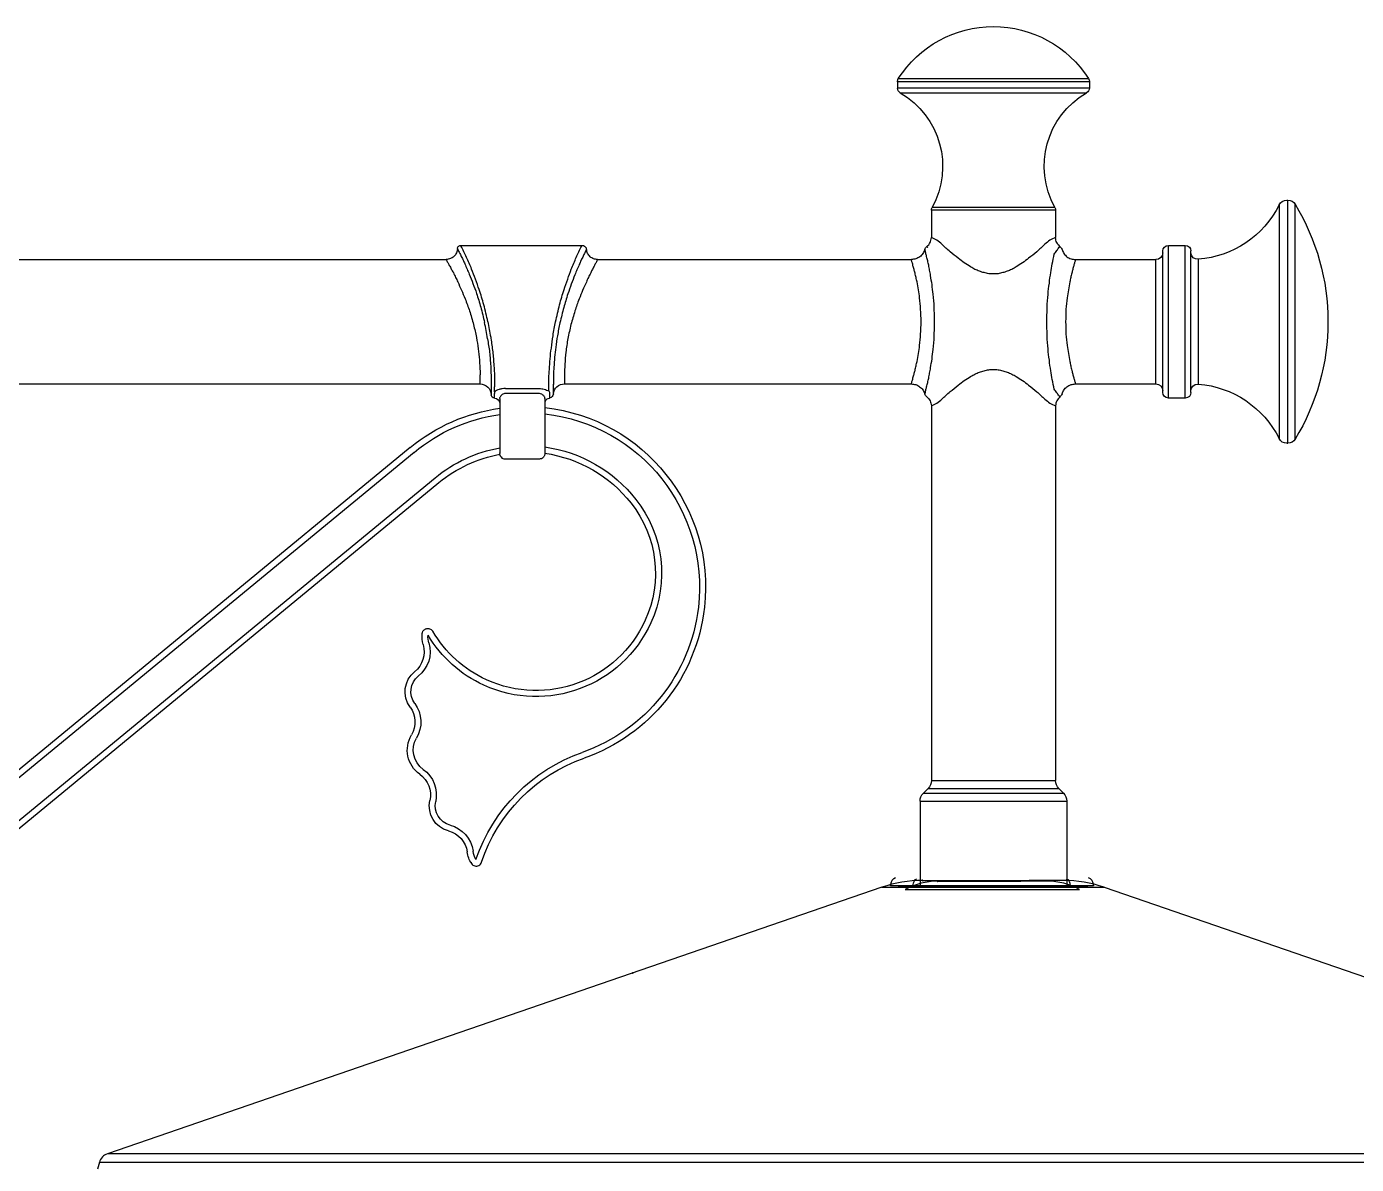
# Model space of a CAD drawing. Extents: x 0 to 163, y 0 to 482.
# Drawn here: x 60.53 to 104.64, y 429.21 to 466.96 of the extents above; entities that cross this region are included whole.
import ezdxf

# ---------------------------------------------------------------- set-up
doc = ezdxf.new("R2010")
doc.units = 0
doc.layers.add('LIVELLO_1', color=160, linetype='Continuous')

# ---------------------------------------------------------------- blocks, each defined once
blk = doc.blocks.new('AI9-BLK1')
at = {"layer": 'LIVELLO_1', "color": 7}
for p, q in [((14.349, 223.832), (7.981, 223.832)), ((7.981, 223.832), (7.981, 223.621)), ((8.008, 223.935), (14.32, 223.935)), ((14.349, 223.832), (14.349, 223.621)), ((14.349, 223.621), (7.981, 223.621)), ((8.072, 223.461), (14.25, 223.461)), ((20.64, 219.75), (20.64, 211.992)), ((20.891, 219.901), (20.931, 219.901)), ((20.931, 211.836), (20.931, 219.901)), ((21.17, 211.969), (21.17, 219.766)), ((13.223, 219.572), (9.106, 219.572)), ((9.106, 219.572), (9.106, 218.662)), ((13.202, 219.663), (9.127, 219.663)), ((13.223, 219.572), (13.223, 218.662)), ((-6.5, 218.401), (-2.494, 218.401)), ((16.969, 218.401), (17.529, 218.401)), ((16.969, 213.339), (16.969, 218.401)), ((17.529, 213.339), (17.529, 218.401)), ((-31.661, 217.934), (-6.993, 217.934)), ((-1.968, 217.934), (8.44, 217.934)), ((13.885, 217.934), (16.556, 217.934)), ((16.556, 213.808), (16.556, 217.934)), ((16.779, 213.522), (16.779, 218.215)), ((17.717, 213.522), (17.717, 218.215)), ((17.957, 217.941), (17.957, 213.799)), ((-5.867, 213.808), (-5.867, 214.111)), ((-3.065, 214.083), (-3.065, 213.808)), ((-32.76, 213.808), (-5.867, 213.808)), ((-5.494, 213.804), (-5.494, 213.446)), ((-5.386, 213.538), (-5.386, 213.707)), ((-5.026, 213.652), (-3.9, 213.652)), ((-3.584, 213.575), (-3.584, 213.675)), ((-3.434, 213.476), (-3.434, 213.792)), ((-3.065, 213.808), (8.44, 213.808)), ((13.885, 213.808), (16.556, 213.808)), ((-5.388, 213.339), (-5.388, 213.49)), ((-5.212, 213.318), (-5.212, 211.515)), ((-3.9, 213.487), (-5.026, 213.487)), ((-3.718, 213.32), (-3.718, 211.497)), ((-3.56, 213.499), (-3.56, 213.339)), ((9.106, 213.08), (9.106, 200.646)), ((13.223, 213.08), (13.223, 200.646)), ((16.969, 213.339), (17.529, 213.339)), ((20.891, 211.836), (20.931, 211.836)), ((-8.182, 211.694), (-26.849, 196.325)), ((-8.054, 211.534), (-26.717, 196.17)), ((-5.212, 211.497), (-5.212, 211.474)), ((-3.9, 211.309), (-5.026, 211.309)), ((-26.023, 195.324), (-7.36, 210.688)), ((-25.893, 195.166), (-7.232, 210.532)), ((8.841, 200.229), (8.993, 200.385)), ((8.993, 200.385), (13.33, 200.385)), ((9.106, 200.646), (13.223, 200.646)), ((13.487, 200.229), (13.33, 200.385)), ((8.731, 199.961), (13.598, 199.961)), ((8.731, 199.961), (8.731, 197.116)), ((8.841, 200.229), (13.487, 200.229)), ((13.598, 199.961), (13.598, 197.116)), ((8.811, 197.329), (12.348, 197.329)), ((9.299, 197.306), (12.073, 197.306)), ((12.967, 197.306), (12.079, 197.306)), ((13.485, 197.329), (12.352, 197.329)), ((7.464, 197.104), (-18.229, 188.262)), ((7.464, 197.104), (14.837, 197.104)), ((14.478, 197.15), (7.748, 197.15)), ((7.999, 197.143), (14.295, 197.143)), ((13.713, 197.148), (8.494, 197.148)), ((8.731, 197.116), (13.598, 197.116)), ((14.837, 197.104), (40.532, 188.262)), ((-18.493, 187.983), (-18.559, 187.749)), ((-18.493, 187.983), (40.794, 187.983)), ((40.532, 188.262), (-18.229, 188.262))]:
    blk.add_line(p, q, dxfattribs=at)
blk.add_lwpolyline([(-5.212, 211.495), (-5.212, 211.501), (-5.212, 211.513)], dxfattribs=at)
for points in [[(8.008, 223.935), (8.697, 225.01), (9.883, 225.66), (11.163, 225.66)], [(11.163, 225.66), (12.437, 225.66), (13.628, 225.01), (14.32, 223.935)], [(7.981, 223.832), (7.981, 223.869), (7.99, 223.903), (8.008, 223.935)], [(14.32, 223.935), (14.333, 223.903), (14.349, 223.869), (14.349, 223.832)], [(8.072, 223.461), (8.013, 223.496), (7.981, 223.555), (7.981, 223.621)], [(8.072, 223.461), (9.402, 222.691), (9.868, 221.003), (9.127, 219.661)], [(13.202, 219.661), (12.455, 221.003), (12.923, 222.691), (14.25, 223.461)], [(14.349, 223.621), (14.349, 223.555), (14.309, 223.496), (14.25, 223.461)], [(20.64, 219.748), (20.126, 218.71), (19.105, 218.023), (17.957, 217.941)], [(20.64, 219.748), (20.687, 219.84), (20.786, 219.901), (20.891, 219.901)], [(20.931, 219.901), (21.03, 219.901), (21.119, 219.849), (21.17, 219.766)], [(21.17, 219.766), (21.883, 218.593), (22.261, 217.242), (22.261, 215.87)], [(9.106, 219.572), (9.106, 219.601), (9.111, 219.636), (9.127, 219.661)], [(13.202, 219.661), (13.214, 219.636), (13.223, 219.601), (13.223, 219.572)], [(16.779, 218.215), (16.779, 218.318), (16.863, 218.401), (16.969, 218.401)], [(17.529, 218.401), (17.635, 218.401), (17.717, 218.318), (17.717, 218.215)], [(16.779, 218.156), (16.779, 218.035), (16.683, 217.931), (16.556, 217.931)], [(-5.867, 213.806), (-5.668, 213.806), (-5.503, 213.646), (-5.494, 213.444)], [(-3.434, 213.474), (-3.42, 213.662), (-3.253, 213.806), (-3.065, 213.806)], [(16.556, 213.806), (16.683, 213.806), (16.779, 213.705), (16.779, 213.579)], [(16.969, 213.336), (16.863, 213.336), (16.779, 213.421), (16.779, 213.519)], [(17.717, 213.519), (17.717, 213.421), (17.635, 213.336), (17.529, 213.336)], [(17.957, 213.797), (19.105, 213.71), (20.126, 213.025), (20.64, 211.992)], [(-5.388, 213.336), (-5.447, 213.339), (-5.491, 213.389), (-5.494, 213.444)], [(-5.388, 213.336), (-5.29, 213.329), (-5.212, 213.249), (-5.212, 213.148)], [(-3.696, 213.238), (-3.671, 213.293), (-3.62, 213.329), (-3.56, 213.336)], [(-3.434, 213.474), (-3.443, 213.407), (-3.492, 213.348), (-3.56, 213.336)], [(-8.182, 211.694), (-7.331, 212.395), (-6.308, 212.846), (-5.212, 212.995)], [(-8.054, 211.534), (-7.241, 212.205), (-6.261, 212.642), (-5.212, 212.793)], [(20.891, 211.836), (20.786, 211.836), (20.687, 211.895), (20.64, 211.992)], [(-7.36, 210.688), (-6.738, 211.199), (-6.004, 211.543), (-5.212, 211.682)], [(-7.232, 210.53), (-6.648, 211.011), (-5.953, 211.336), (-5.212, 211.472)], [(-3.718, 211.714), (-2.521, 211.543), (-1.442, 210.92), (-0.697, 209.973)], [(-3.718, 211.506), (-2.588, 211.339), (-1.565, 210.748), (-0.858, 209.85)], [(-0.697, 209.973), (0.225, 208.812), (0.413, 207.229), (-0.2, 205.88)], [(-7.754, 205.156), (-7.661, 204.824), (-7.769, 204.473), (-8.036, 204.256)], [(-7.562, 205.211), (-7.445, 204.803), (-7.586, 204.373), (-7.915, 204.109)], [(-7.754, 205.156), (-7.785, 205.278), (-7.797, 205.401), (-7.785, 205.523)], [(-7.562, 205.211), (-7.586, 205.296), (-7.602, 205.383), (-7.593, 205.465)], [(-8.188, 203.083), (-8.461, 203.454), (-8.39, 203.974), (-8.036, 204.256)], [(-8.032, 203.204), (-8.238, 203.493), (-8.188, 203.889), (-7.915, 204.109)], [(-8.188, 203.083), (-7.989, 202.813), (-7.973, 202.448), (-8.139, 202.158)], [(-8.032, 203.204), (-7.785, 202.865), (-7.767, 202.414), (-7.973, 202.055)], [(-7.868, 200.854), (-8.282, 201.152), (-8.407, 201.716), (-8.139, 202.158)], [(-7.754, 201.017), (-8.083, 201.253), (-8.179, 201.709), (-7.973, 202.055)], [(-6.004, 198.025), (-5.435, 199.69), (-4.133, 201.001), (-2.477, 201.58)], [(-5.82, 197.936), (-5.278, 199.555), (-4.016, 200.827), (-2.411, 201.39)], [(-7.868, 200.854), (-7.593, 200.662), (-7.459, 200.318), (-7.53, 199.984)], [(-7.754, 201.017), (-7.412, 200.776), (-7.253, 200.352), (-7.338, 199.945)], [(9.106, 200.643), (9.106, 200.545), (9.064, 200.451), (8.993, 200.382)], [(13.33, 200.382), (13.265, 200.451), (13.223, 200.545), (13.223, 200.643)], [(-6.917, 198.974), (-7.358, 199.086), (-7.628, 199.537), (-7.53, 199.984)], [(-6.863, 199.168), (-7.201, 199.258), (-7.412, 199.603), (-7.338, 199.945)], [(8.731, 199.959), (8.731, 200.062), (8.768, 200.151), (8.841, 200.224)], [(13.487, 200.224), (13.556, 200.151), (13.598, 200.062), (13.598, 199.959)], [(-6.917, 198.974), (-6.584, 198.891), (-6.342, 198.609), (-6.295, 198.275)], [(-6.863, 199.168), (-6.456, 199.061), (-6.158, 198.719), (-6.098, 198.3)], [(-6.152, 197.892), (-6.223, 198.007), (-6.275, 198.137), (-6.295, 198.275)], [(-6.004, 198.025), (-6.051, 198.108), (-6.082, 198.202), (-6.098, 198.3)], [(8.811, 197.329), (8.355, 197.329), (7.896, 197.255), (7.464, 197.104)], [(7.748, 197.15), (7.757, 197.297), (7.833, 197.414), (7.916, 197.427)], [(9.299, 197.306), (8.939, 197.306), (8.581, 197.214), (8.238, 197.031)], [(8.494, 197.148), (8.5, 197.272), (8.558, 197.375), (8.625, 197.384)], [(14.837, 197.104), (14.405, 197.255), (13.946, 197.329), (13.485, 197.329)], [(13.581, 197.384), (13.652, 197.375), (13.706, 197.272), (13.713, 197.148)], [(14.306, 197.427), (14.4, 197.414), (14.468, 197.297), (14.478, 197.15)], [(-18.229, 188.262), (-18.359, 188.219), (-18.456, 188.115), (-18.493, 187.983)]]:
    blk.add_open_spline(points, degree=3, dxfattribs=at)
for points, knots in [([(-6.617, 218.293), (-6.617, 218.307), (-6.613, 218.325), (-6.606, 218.342), (-6.596, 218.358), (-6.588, 218.369), (-6.572, 218.378), (-6.565, 218.39), (-6.549, 218.392), (-6.537, 218.392), (-6.53, 218.401), (-6.514, 218.401), (-6.507, 218.401)], [0, 0, 0, 0, 1, 1, 1, 2, 2, 2, 3, 3, 3, 4, 4, 4, 4]), ([(-5.608, 215.87), (-5.65, 216.055), (-5.695, 216.243), (-5.742, 216.433), (-5.789, 216.598), (-5.836, 216.765), (-5.894, 216.935), (-5.935, 217.047), (-5.972, 217.166), (-6.017, 217.285), (-6.059, 217.393), (-6.103, 217.508), (-6.145, 217.615), (-6.174, 217.677), (-6.199, 217.744), (-6.223, 217.81), (-6.261, 217.872), (-6.286, 217.941), (-6.315, 218.003), (-6.342, 218.069), (-6.373, 218.133), (-6.402, 218.19), (-6.431, 218.259), (-6.467, 218.318), (-6.5, 218.385)], [0, 0, 0, 0, 1, 1, 1, 2, 2, 2, 3, 3, 3, 4, 4, 4, 5, 5, 5, 6, 6, 6, 7, 7, 7, 8, 8, 8, 8]), ([(-3.584, 213.675), (-3.584, 213.675), (-3.584, 213.996), (-3.584, 213.996), (-3.58, 214.094), (-3.573, 214.188), (-3.568, 214.285), (-3.56, 214.399), (-3.553, 214.518), (-3.542, 214.637), (-3.53, 214.754), (-3.521, 214.873), (-3.502, 214.992), (-3.486, 215.132), (-3.47, 215.272), (-3.446, 215.405), (-3.423, 215.56), (-3.387, 215.719), (-3.361, 215.87), (-3.316, 216.055), (-3.277, 216.243), (-3.228, 216.433), (-3.183, 216.596), (-3.136, 216.765), (-3.078, 216.935), (-3.042, 217.047), (-3.002, 217.162), (-2.96, 217.281), (-2.92, 217.393), (-2.883, 217.503), (-2.839, 217.611), (-2.81, 217.677), (-2.787, 217.744), (-2.756, 217.81), (-2.733, 217.872), (-2.702, 217.941), (-2.674, 218.003), (-2.646, 218.069), (-2.615, 218.128), (-2.588, 218.19), (-2.557, 218.259), (-2.528, 218.318), (-2.494, 218.385)], [0, 0, 0, 0, 1, 1, 1, 2, 2, 2, 3, 3, 3, 4, 4, 4, 5, 5, 5, 6, 6, 6, 7, 7, 7, 8, 8, 8, 9, 9, 9, 10, 10, 10, 11, 11, 11, 12, 12, 12, 13, 13, 13, 14, 14, 14, 14]), ([(-2.486, 218.401), (-2.465, 218.401), (-2.451, 218.399), (-2.43, 218.392), (-2.416, 218.385), (-2.395, 218.371), (-2.387, 218.36), (-2.371, 218.351), (-2.36, 218.332), (-2.348, 218.318), (-2.348, 218.303), (-2.34, 218.282), (-2.336, 218.264)], [0, 0, 0, 0, 1, 1, 1, 2, 2, 2, 3, 3, 3, 4, 4, 4, 4]), ([(8.888, 218.264), (8.9, 218.284), (8.902, 218.307), (8.912, 218.318), (8.923, 218.337), (8.935, 218.351), (8.954, 218.362)], [0, 0, 0, 0, 1, 1, 1, 2, 2, 2, 2]), ([(8.954, 218.362), (8.995, 218.403), (9.04, 218.442), (9.064, 218.497), (9.091, 218.541), (9.095, 218.605), (9.106, 218.66)], [0, 0, 0, 0, 1, 1, 1, 2, 2, 2, 2]), ([(8.954, 218.362), (8.959, 218.358), (8.961, 218.351), (8.966, 218.342), (8.972, 218.342), (8.972, 218.337), (8.982, 218.332)], [0, 0, 0, 0, 1, 1, 1, 2, 2, 2, 2]), ([(9.451, 218.438), (9.402, 218.488), (9.35, 218.534), (9.286, 218.571), (9.232, 218.607), (9.165, 218.632), (9.106, 218.66)], [0, 0, 0, 0, 1, 1, 1, 2, 2, 2, 2]), ([(12.873, 218.438), (12.782, 218.358), (12.688, 218.27), (12.599, 218.186), (12.512, 218.117), (12.426, 218.044), (12.332, 217.975), (12.265, 217.92), (12.198, 217.872), (12.128, 217.822), (12.057, 217.776), (11.987, 217.728), (11.918, 217.686), (11.871, 217.656), (11.822, 217.634), (11.773, 217.606), (11.719, 217.583), (11.677, 217.56), (11.62, 217.544), (11.573, 217.524), (11.52, 217.508), (11.473, 217.496), (11.421, 217.483), (11.37, 217.471), (11.316, 217.462), (11.264, 217.457), (11.213, 217.453), (11.163, 217.453), (11.112, 217.453), (11.056, 217.457), (11.009, 217.462), (10.96, 217.471), (10.903, 217.483), (10.851, 217.496), (10.802, 217.508), (10.745, 217.524), (10.698, 217.544), (10.649, 217.56), (10.6, 217.588), (10.551, 217.606), (10.499, 217.634), (10.457, 217.656), (10.407, 217.686), (10.338, 217.728), (10.268, 217.776), (10.192, 217.822), (10.132, 217.872), (10.061, 217.92), (9.993, 217.975), (9.899, 218.044), (9.81, 218.117), (9.725, 218.19), (9.632, 218.27), (9.543, 218.358), (9.451, 218.438)], [0, 0, 0, 0, 1, 1, 1, 2, 2, 2, 3, 3, 3, 4, 4, 4, 5, 5, 5, 6, 6, 6, 7, 7, 7, 8, 8, 8, 9, 9, 9, 10, 10, 10, 11, 11, 11, 12, 12, 12, 13, 13, 13, 14, 14, 14, 15, 15, 15, 16, 16, 16, 17, 17, 17, 18, 18, 18, 18]), ([(13.223, 218.66), (13.155, 218.632), (13.096, 218.607), (13.037, 218.571), (12.979, 218.534), (12.923, 218.488), (12.873, 218.438)], [0, 0, 0, 0, 1, 1, 1, 2, 2, 2, 2]), ([(13.183, 218.11), (13.214, 218.147), (13.234, 218.186), (13.265, 218.227), (13.288, 218.264), (13.319, 218.303), (13.348, 218.337), (13.352, 218.342), (13.355, 218.342), (13.364, 218.351), (13.364, 218.358), (13.364, 218.358), (13.371, 218.362)], [0, 0, 0, 0, 1, 1, 1, 2, 2, 2, 3, 3, 3, 4, 4, 4, 4]), ([(13.371, 218.362), (13.33, 218.403), (13.288, 218.442), (13.265, 218.497), (13.237, 218.541), (13.234, 218.605), (13.223, 218.66)], [0, 0, 0, 0, 1, 1, 1, 2, 2, 2, 2]), ([(13.371, 218.362), (13.387, 218.351), (13.399, 218.337), (13.415, 218.318), (13.422, 218.307), (13.429, 218.284), (13.438, 218.264)], [0, 0, 0, 0, 1, 1, 1, 2, 2, 2, 2]), ([(-6.617, 218.293), (-6.629, 218.245), (-6.629, 218.197), (-6.648, 218.154), (-6.671, 218.11), (-6.695, 218.071), (-6.734, 218.035), (-6.769, 218.003), (-6.812, 217.975), (-6.852, 217.961), (-6.894, 217.943), (-6.946, 217.936), (-6.993, 217.931)], [0, 0, 0, 0, 1, 1, 1, 2, 2, 2, 3, 3, 3, 4, 4, 4, 4]), ([(-6.993, 217.931), (-6.973, 217.902), (-6.957, 217.872), (-6.939, 217.833), (-6.922, 217.803), (-6.908, 217.773), (-6.887, 217.737), (-6.863, 217.698), (-6.84, 217.652), (-6.821, 217.615), (-6.798, 217.576), (-6.776, 217.531), (-6.753, 217.496), (-6.727, 217.441), (-6.704, 217.389), (-6.678, 217.338), (-6.655, 217.292), (-6.629, 217.237), (-6.606, 217.192), (-6.565, 217.1), (-6.523, 217.006), (-6.483, 216.914), (-6.443, 216.821), (-6.402, 216.726), (-6.362, 216.628), (-6.31, 216.495), (-6.261, 216.36), (-6.214, 216.229), (-6.169, 216.078), (-6.127, 215.929), (-6.082, 215.778)], [0, 0, 0, 0, 1, 1, 1, 2, 2, 2, 3, 3, 3, 4, 4, 4, 5, 5, 5, 6, 6, 6, 7, 7, 7, 8, 8, 8, 9, 9, 9, 10, 10, 10, 10]), ([(-6.617, 218.293), (-6.596, 218.259), (-6.582, 218.215), (-6.565, 218.181), (-6.547, 218.144), (-6.523, 218.11), (-6.507, 218.071), (-6.483, 218.023), (-6.46, 217.975), (-6.436, 217.929), (-6.415, 217.883), (-6.392, 217.833), (-6.373, 217.792), (-6.344, 217.735), (-6.322, 217.677), (-6.297, 217.615), (-6.275, 217.56), (-6.246, 217.499), (-6.223, 217.441), (-6.181, 217.338), (-6.141, 217.237), (-6.103, 217.132), (-6.064, 217.024), (-6.017, 216.914), (-5.984, 216.807), (-5.935, 216.656), (-5.887, 216.504), (-5.843, 216.355), (-5.801, 216.184), (-5.756, 216.016), (-5.719, 215.842)], [0, 0, 0, 0, 1, 1, 1, 2, 2, 2, 3, 3, 3, 4, 4, 4, 5, 5, 5, 6, 6, 6, 7, 7, 7, 8, 8, 8, 9, 9, 9, 10, 10, 10, 10]), ([(-2.336, 218.264), (-2.355, 218.229), (-2.376, 218.197), (-2.393, 218.156), (-2.411, 218.122), (-2.427, 218.085), (-2.447, 218.046), (-2.465, 218), (-2.494, 217.952), (-2.517, 217.908), (-2.533, 217.86), (-2.557, 217.815), (-2.575, 217.769), (-2.604, 217.711), (-2.622, 217.652), (-2.651, 217.595), (-2.674, 217.535), (-2.702, 217.483), (-2.721, 217.423), (-2.763, 217.322), (-2.798, 217.221), (-2.839, 217.111), (-2.878, 217.006), (-2.918, 216.903), (-2.955, 216.791), (-3.002, 216.639), (-3.047, 216.49), (-3.089, 216.339), (-3.136, 216.172), (-3.176, 216.007), (-3.215, 215.833)], [0, 0, 0, 0, 1, 1, 1, 2, 2, 2, 3, 3, 3, 4, 4, 4, 5, 5, 5, 6, 6, 6, 7, 7, 7, 8, 8, 8, 9, 9, 9, 10, 10, 10, 10]), ([(-1.968, 217.931), (-1.984, 217.902), (-2.003, 217.867), (-2.02, 217.833), (-2.033, 217.803), (-2.055, 217.773), (-2.069, 217.737), (-2.089, 217.698), (-2.109, 217.652), (-2.132, 217.615), (-2.154, 217.576), (-2.177, 217.531), (-2.196, 217.489), (-2.223, 217.437), (-2.248, 217.389), (-2.27, 217.336), (-2.297, 217.29), (-2.324, 217.237), (-2.34, 217.182), (-2.387, 217.093), (-2.423, 217.006), (-2.463, 216.908), (-2.505, 216.814), (-2.541, 216.722), (-2.58, 216.623), (-2.631, 216.488), (-2.68, 216.358), (-2.721, 216.225), (-2.767, 216.071), (-2.81, 215.922), (-2.85, 215.774)], [0, 0, 0, 0, 1, 1, 1, 2, 2, 2, 3, 3, 3, 4, 4, 4, 5, 5, 5, 6, 6, 6, 7, 7, 7, 8, 8, 8, 9, 9, 9, 10, 10, 10, 10]), ([(-1.968, 217.931), (-2.01, 217.936), (-2.055, 217.941), (-2.102, 217.954), (-2.139, 217.973), (-2.183, 217.996), (-2.214, 218.025), (-2.25, 218.06), (-2.282, 218.099), (-2.297, 218.133), (-2.317, 218.177), (-2.324, 218.22), (-2.336, 218.264)], [0, 0, 0, 0, 1, 1, 1, 2, 2, 2, 3, 3, 3, 4, 4, 4, 4]), ([(8.888, 218.264), (8.867, 218.22), (8.848, 218.174), (8.825, 218.133), (8.796, 218.09), (8.762, 218.051), (8.722, 218.023), (8.675, 217.996), (8.637, 217.973), (8.588, 217.954), (8.541, 217.941), (8.491, 217.936), (8.44, 217.931)], [0, 0, 0, 0, 1, 1, 1, 2, 2, 2, 3, 3, 3, 4, 4, 4, 4]), ([(8.762, 215.87), (8.762, 216.01), (8.757, 216.14), (8.749, 216.282), (8.742, 216.408), (8.731, 216.529), (8.715, 216.656), (8.702, 216.745), (8.691, 216.836), (8.675, 216.928), (8.661, 217.013), (8.644, 217.1), (8.628, 217.187), (8.616, 217.228), (8.604, 217.285), (8.597, 217.336), (8.588, 217.379), (8.574, 217.434), (8.562, 217.483), (8.552, 217.519), (8.541, 217.56), (8.529, 217.604), (8.522, 217.645), (8.511, 217.686), (8.494, 217.728), (8.491, 217.76), (8.48, 217.799), (8.468, 217.831), (8.459, 217.863), (8.447, 217.895), (8.44, 217.931)], [0, 0, 0, 0, 1, 1, 1, 2, 2, 2, 3, 3, 3, 4, 4, 4, 5, 5, 5, 6, 6, 6, 7, 7, 7, 8, 8, 8, 9, 9, 9, 10, 10, 10, 10]), ([(9.212, 215.87), (9.205, 216.028), (9.205, 216.188), (9.198, 216.349), (9.193, 216.495), (9.181, 216.639), (9.165, 216.784), (9.153, 216.889), (9.138, 216.995), (9.127, 217.1), (9.111, 217.198), (9.095, 217.301), (9.08, 217.4), (9.071, 217.457), (9.059, 217.517), (9.048, 217.576), (9.04, 217.629), (9.029, 217.686), (9.017, 217.744), (9.006, 217.792), (8.993, 217.838), (8.984, 217.886), (8.972, 217.931), (8.959, 217.979), (8.946, 218.03), (8.935, 218.071), (8.93, 218.11), (8.918, 218.147), (8.912, 218.186), (8.9, 218.227), (8.888, 218.264)], [0, 0, 0, 0, 1, 1, 1, 2, 2, 2, 3, 3, 3, 4, 4, 4, 5, 5, 5, 6, 6, 6, 7, 7, 7, 8, 8, 8, 9, 9, 9, 10, 10, 10, 10]), ([(12.932, 215.87), (12.939, 216.028), (12.939, 216.188), (12.948, 216.349), (12.95, 216.49), (12.96, 216.628), (12.974, 216.777), (12.986, 216.896), (12.997, 217.022), (13.019, 217.143), (13.03, 217.26), (13.044, 217.379), (13.066, 217.496), (13.08, 217.595), (13.1, 217.693), (13.115, 217.787), (13.138, 217.895), (13.162, 218), (13.183, 218.11)], [0, 0, 0, 0, 1, 1, 1, 2, 2, 2, 3, 3, 3, 4, 4, 4, 5, 5, 5, 6, 6, 6, 6]), ([(13.438, 218.264), (13.458, 218.215), (13.474, 218.174), (13.5, 218.133), (13.528, 218.09), (13.567, 218.051), (13.603, 218.023), (13.645, 217.993), (13.69, 217.973), (13.737, 217.954), (13.786, 217.941), (13.832, 217.936), (13.885, 217.931)], [0, 0, 0, 0, 1, 1, 1, 2, 2, 2, 3, 3, 3, 4, 4, 4, 4]), ([(13.885, 217.931), (13.877, 217.895), (13.865, 217.863), (13.854, 217.831), (13.847, 217.799), (13.832, 217.76), (13.825, 217.728), (13.818, 217.686), (13.802, 217.645), (13.796, 217.604), (13.786, 217.56), (13.771, 217.519), (13.762, 217.483), (13.751, 217.434), (13.739, 217.379), (13.727, 217.336), (13.72, 217.285), (13.708, 217.228), (13.697, 217.187), (13.68, 217.1), (13.666, 217.013), (13.655, 216.928), (13.633, 216.836), (13.621, 216.745), (13.61, 216.656), (13.594, 216.529), (13.579, 216.408), (13.57, 216.282), (13.567, 216.14), (13.563, 216.01), (13.558, 215.87)], [0, 0, 0, 0, 1, 1, 1, 2, 2, 2, 3, 3, 3, 4, 4, 4, 5, 5, 5, 6, 6, 6, 7, 7, 7, 8, 8, 8, 9, 9, 9, 10, 10, 10, 10]), ([(17.957, 217.941), (17.834, 217.931), (17.724, 218.023), (17.717, 218.144), (17.717, 218.144), (17.717, 218.167), (17.717, 218.167)], [0, 0, 0, 0, 1, 1, 1, 2, 2, 2, 2]), ([(-6.082, 215.778), (-6.068, 215.705), (-6.047, 215.634), (-6.033, 215.56), (-6.017, 215.487), (-6, 215.414), (-5.984, 215.343)], [0, 0, 0, 0, 1, 1, 1, 2, 2, 2, 2]), ([(-5.621, 215.304), (-5.632, 215.396), (-5.648, 215.487), (-5.662, 215.574), (-5.684, 215.666), (-5.697, 215.755), (-5.719, 215.842)], [0, 0, 0, 0, 1, 1, 1, 2, 2, 2, 2]), ([(-5.608, 215.87), (-5.597, 215.783), (-5.578, 215.7), (-5.561, 215.615), (-5.543, 215.528), (-5.534, 215.441), (-5.514, 215.357), (-5.514, 215.352), (-5.514, 215.347), (-5.51, 215.338), (-5.51, 215.338), (-5.51, 215.318), (-5.51, 215.318), (-5.482, 215.167), (-5.467, 215.02), (-5.447, 214.869), (-5.428, 214.718), (-5.416, 214.569), (-5.409, 214.415), (-5.397, 214.298), (-5.393, 214.184), (-5.386, 214.067), (-5.386, 214.067), (-5.386, 213.705), (-5.386, 213.705)], [0, 0, 0, 0, 1, 1, 1, 2, 2, 2, 3, 3, 3, 4, 4, 4, 5, 5, 5, 6, 6, 6, 7, 7, 7, 8, 8, 8, 8]), ([(-3.215, 215.833), (-3.246, 215.693), (-3.275, 215.549), (-3.3, 215.405), (-3.322, 215.281), (-3.345, 215.151), (-3.352, 215.02), (-3.369, 214.908), (-3.385, 214.8), (-3.396, 214.688), (-3.403, 214.578), (-3.41, 214.47), (-3.42, 214.362), (-3.423, 214.271), (-3.427, 214.182), (-3.432, 214.094), (-3.434, 213.991), (-3.434, 213.893), (-3.434, 213.79)], [0, 0, 0, 0, 1, 1, 1, 2, 2, 2, 3, 3, 3, 4, 4, 4, 5, 5, 5, 6, 6, 6, 6]), ([(-2.85, 215.774), (-2.885, 215.62), (-2.924, 215.464), (-2.955, 215.311), (-2.979, 215.16), (-3.002, 215.006), (-3.018, 214.86), (-3.035, 214.725), (-3.047, 214.594), (-3.054, 214.463), (-3.058, 214.337), (-3.063, 214.207), (-3.065, 214.083)], [0, 0, 0, 0, 1, 1, 1, 2, 2, 2, 3, 3, 3, 4, 4, 4, 4]), ([(8.44, 213.806), (8.447, 213.838), (8.459, 213.872), (8.468, 213.904), (8.48, 213.936), (8.491, 213.978), (8.494, 214.012), (8.511, 214.051), (8.522, 214.094), (8.529, 214.133), (8.541, 214.177), (8.552, 214.218), (8.562, 214.255), (8.574, 214.305), (8.588, 214.356), (8.597, 214.404), (8.604, 214.454), (8.616, 214.502), (8.628, 214.553), (8.644, 214.64), (8.661, 214.725), (8.675, 214.809), (8.691, 214.899), (8.702, 214.992), (8.715, 215.084), (8.731, 215.205), (8.742, 215.334), (8.749, 215.455), (8.757, 215.595), (8.762, 215.732), (8.762, 215.87)], [0, 0, 0, 0, 1, 1, 1, 2, 2, 2, 3, 3, 3, 4, 4, 4, 5, 5, 5, 6, 6, 6, 7, 7, 7, 8, 8, 8, 9, 9, 9, 10, 10, 10, 10]), ([(8.888, 213.474), (8.9, 213.51), (8.912, 213.551), (8.918, 213.588), (8.93, 213.625), (8.935, 213.671), (8.946, 213.705), (8.959, 213.758), (8.972, 213.804), (8.984, 213.856), (8.993, 213.898), (9.006, 213.948), (9.017, 213.996), (9.029, 214.053), (9.04, 214.111), (9.048, 214.165), (9.059, 214.221), (9.071, 214.282), (9.08, 214.337), (9.095, 214.433), (9.111, 214.539), (9.127, 214.64), (9.138, 214.743), (9.153, 214.85), (9.165, 214.951), (9.181, 215.1), (9.193, 215.242), (9.198, 215.391), (9.205, 215.549), (9.205, 215.707), (9.212, 215.87)], [0, 0, 0, 0, 1, 1, 1, 2, 2, 2, 3, 3, 3, 4, 4, 4, 5, 5, 5, 6, 6, 6, 7, 7, 7, 8, 8, 8, 9, 9, 9, 10, 10, 10, 10]), ([(13.183, 213.63), (13.162, 213.735), (13.138, 213.843), (13.115, 213.948), (13.1, 214.049), (13.08, 214.143), (13.066, 214.239), (13.044, 214.358), (13.03, 214.479), (13.019, 214.594), (12.997, 214.718), (12.986, 214.841), (12.974, 214.967), (12.96, 215.107), (12.95, 215.249), (12.948, 215.391), (12.939, 215.549), (12.939, 215.707), (12.932, 215.87)], [0, 0, 0, 0, 1, 1, 1, 2, 2, 2, 3, 3, 3, 4, 4, 4, 5, 5, 5, 6, 6, 6, 6]), ([(13.558, 215.87), (13.563, 215.732), (13.567, 215.595), (13.57, 215.455), (13.579, 215.334), (13.594, 215.205), (13.61, 215.084), (13.621, 214.992), (13.633, 214.899), (13.655, 214.809), (13.666, 214.725), (13.68, 214.64), (13.697, 214.553), (13.708, 214.502), (13.72, 214.454), (13.727, 214.404), (13.739, 214.356), (13.751, 214.305), (13.762, 214.255), (13.771, 214.218), (13.786, 214.177), (13.796, 214.133), (13.802, 214.094), (13.818, 214.051), (13.825, 214.012), (13.832, 213.978), (13.847, 213.936), (13.854, 213.904), (13.865, 213.872), (13.877, 213.838), (13.885, 213.806)], [0, 0, 0, 0, 1, 1, 1, 2, 2, 2, 3, 3, 3, 4, 4, 4, 5, 5, 5, 6, 6, 6, 7, 7, 7, 8, 8, 8, 9, 9, 9, 10, 10, 10, 10]), ([(22.261, 215.87), (22.261, 214.498), (21.883, 213.144), (21.17, 211.969), (21.119, 211.886), (21.03, 211.836), (20.931, 211.836)], [0, 0, 0, 0, 1, 1, 1, 2, 2, 2, 2]), ([(-5.984, 215.343), (-5.965, 215.217), (-5.941, 215.093), (-5.925, 214.974), (-5.912, 214.853), (-5.901, 214.725), (-5.887, 214.603)], [0, 0, 0, 0, 1, 1, 1, 2, 2, 2, 2]), ([(-5.621, 215.304), (-5.597, 215.16), (-5.569, 215.004), (-5.552, 214.853), (-5.534, 214.701), (-5.527, 214.55), (-5.514, 214.399), (-5.51, 214.296), (-5.503, 214.195), (-5.503, 214.099), (-5.498, 214.001), (-5.494, 213.898), (-5.494, 213.804)], [0, 0, 0, 0, 1, 1, 1, 2, 2, 2, 3, 3, 3, 4, 4, 4, 4]), ([(-5.887, 214.603), (-5.883, 214.521), (-5.876, 214.433), (-5.876, 214.358), (-5.867, 214.275), (-5.867, 214.193), (-5.867, 214.111)], [0, 0, 0, 0, 1, 1, 1, 2, 2, 2, 2]), ([(9.451, 213.297), (9.543, 213.38), (9.632, 213.467), (9.725, 213.551), (9.81, 213.618), (9.899, 213.694), (9.993, 213.765), (10.061, 213.817), (10.132, 213.87), (10.197, 213.916), (10.268, 213.964), (10.338, 214.005), (10.407, 214.051), (10.457, 214.078), (10.504, 214.104), (10.551, 214.129), (10.6, 214.154), (10.649, 214.177), (10.698, 214.195), (10.745, 214.211), (10.802, 214.23), (10.851, 214.241), (10.903, 214.255), (10.96, 214.271), (11.009, 214.275), (11.06, 214.282), (11.112, 214.285), (11.163, 214.285), (11.213, 214.285), (11.264, 214.282), (11.316, 214.275), (11.37, 214.271), (11.421, 214.255), (11.473, 214.241), (11.52, 214.23), (11.573, 214.211), (11.62, 214.195), (11.677, 214.177), (11.719, 214.154), (11.773, 214.129), (11.822, 214.104), (11.871, 214.078), (11.918, 214.051), (11.987, 214.005), (12.057, 213.964), (12.128, 213.916), (12.198, 213.87), (12.265, 213.817), (12.332, 213.765), (12.426, 213.694), (12.512, 213.618), (12.599, 213.545), (12.688, 213.467), (12.782, 213.38), (12.873, 213.297)], [0, 0, 0, 0, 1, 1, 1, 2, 2, 2, 3, 3, 3, 4, 4, 4, 5, 5, 5, 6, 6, 6, 7, 7, 7, 8, 8, 8, 9, 9, 9, 10, 10, 10, 11, 11, 11, 12, 12, 12, 13, 13, 13, 14, 14, 14, 15, 15, 15, 16, 16, 16, 17, 17, 17, 18, 18, 18, 18]), ([(-5.386, 213.536), (-5.386, 213.536), (-5.386, 213.513), (-5.386, 213.513), (-5.388, 213.508), (-5.388, 213.503), (-5.388, 213.49)], [0, 0, 0, 0, 1, 1, 1, 2, 2, 2, 2]), ([(-5.026, 213.65), (-5.062, 213.65), (-5.099, 213.65), (-5.13, 213.641), (-5.165, 213.636), (-5.2, 213.63), (-5.231, 213.618), (-5.259, 213.613), (-5.287, 213.602), (-5.317, 213.588), (-5.339, 213.575), (-5.362, 213.551), (-5.386, 213.536)], [0, 0, 0, 0, 1, 1, 1, 2, 2, 2, 3, 3, 3, 4, 4, 4, 4]), ([(-3.9, 213.65), (-3.846, 213.65), (-3.793, 213.646), (-3.741, 213.63), (-3.685, 213.618), (-3.636, 213.588), (-3.584, 213.572)], [0, 0, 0, 0, 1, 1, 1, 2, 2, 2, 2]), ([(-3.584, 213.572), (-3.58, 213.554), (-3.568, 213.543), (-3.568, 213.536), (-3.56, 213.519), (-3.56, 213.508), (-3.56, 213.497)], [0, 0, 0, 0, 1, 1, 1, 2, 2, 2, 2]), ([(8.44, 213.806), (8.491, 213.799), (8.534, 213.797), (8.588, 213.781), (8.632, 213.771), (8.675, 213.744), (8.715, 213.712), (8.757, 213.682), (8.796, 213.65), (8.825, 213.607), (8.848, 213.565), (8.867, 213.519), (8.888, 213.474)], [0, 0, 0, 0, 1, 1, 1, 2, 2, 2, 3, 3, 3, 4, 4, 4, 4]), ([(13.371, 213.373), (13.364, 213.38), (13.364, 213.384), (13.359, 213.389), (13.352, 213.396), (13.348, 213.398), (13.342, 213.407), (13.319, 213.444), (13.288, 213.478), (13.265, 213.513), (13.234, 213.551), (13.214, 213.588), (13.183, 213.63)], [0, 0, 0, 0, 1, 1, 1, 2, 2, 2, 3, 3, 3, 4, 4, 4, 4]), ([(13.438, 213.474), (13.458, 213.515), (13.474, 213.565), (13.5, 213.602), (13.528, 213.646), (13.563, 213.682), (13.603, 213.71), (13.643, 213.742), (13.69, 213.765), (13.737, 213.781), (13.786, 213.797), (13.832, 213.799), (13.885, 213.806)], [0, 0, 0, 0, 1, 1, 1, 2, 2, 2, 3, 3, 3, 4, 4, 4, 4]), ([(17.717, 213.575), (17.717, 213.694), (17.816, 213.799), (17.945, 213.799), (17.945, 213.799), (17.952, 213.799), (17.957, 213.797)], [0, 0, 0, 0, 1, 1, 1, 2, 2, 2, 2]), ([(-5.212, 213.316), (-5.212, 213.316), (-5.212, 213.339), (-5.212, 213.339), (-5.212, 213.348), (-5.207, 213.35), (-5.205, 213.361)], [0, 0, 0, 0, 1, 1, 1, 2, 2, 2, 2]), ([(-5.026, 213.485), (-5.043, 213.485), (-5.062, 213.485), (-5.079, 213.478), (-5.102, 213.474), (-5.118, 213.462), (-5.135, 213.451), (-5.149, 213.442), (-5.165, 213.426), (-5.172, 213.41), (-5.189, 213.396), (-5.2, 213.38), (-5.205, 213.361)], [0, 0, 0, 0, 1, 1, 1, 2, 2, 2, 3, 3, 3, 4, 4, 4, 4]), ([(-3.743, 213.396), (-3.77, 213.421), (-3.783, 213.444), (-3.817, 213.462), (-3.84, 213.478), (-3.875, 213.483), (-3.9, 213.485)], [0, 0, 0, 0, 1, 1, 1, 2, 2, 2, 2]), ([(-3.718, 213.32), (-3.718, 213.334), (-3.718, 213.348), (-3.721, 213.361), (-3.725, 213.373), (-3.737, 213.389), (-3.743, 213.396)], [0, 0, 0, 0, 1, 1, 1, 2, 2, 2, 2]), ([(8.954, 213.373), (8.935, 213.389), (8.923, 213.403), (8.912, 213.416), (8.902, 213.432), (8.9, 213.451), (8.888, 213.474)], [0, 0, 0, 0, 1, 1, 1, 2, 2, 2, 2]), ([(8.954, 213.373), (8.995, 213.334), (9.04, 213.295), (9.064, 213.245), (9.091, 213.19), (9.095, 213.132), (9.106, 213.077)], [0, 0, 0, 0, 1, 1, 1, 2, 2, 2, 2]), ([(9.106, 213.077), (9.165, 213.105), (9.232, 213.13), (9.286, 213.162), (9.35, 213.206), (9.402, 213.251), (9.451, 213.297)], [0, 0, 0, 0, 1, 1, 1, 2, 2, 2, 2]), ([(12.873, 213.297), (12.923, 213.251), (12.979, 213.206), (13.037, 213.162), (13.096, 213.13), (13.155, 213.105), (13.223, 213.077)], [0, 0, 0, 0, 1, 1, 1, 2, 2, 2, 2]), ([(13.371, 213.373), (13.33, 213.334), (13.288, 213.295), (13.265, 213.245), (13.237, 213.19), (13.234, 213.132), (13.223, 213.077)], [0, 0, 0, 0, 1, 1, 1, 2, 2, 2, 2]), ([(13.438, 213.474), (13.429, 213.451), (13.422, 213.432), (13.415, 213.416), (13.399, 213.403), (13.387, 213.389), (13.371, 213.373)], [0, 0, 0, 0, 1, 1, 1, 2, 2, 2, 2]), ([(-3.718, 213.02), (-0.427, 212.654), (1.942, 209.685), (1.579, 206.395), (1.318, 204.093), (-0.229, 202.148), (-2.411, 201.39)], [0, 0, 0, 0, 1, 1, 1, 2, 2, 2, 2]), ([(-3.718, 212.814), (-0.537, 212.447), (1.743, 209.573), (1.375, 206.395), (1.119, 204.185), (-0.379, 202.309), (-2.477, 201.58)], [0, 0, 0, 0, 1, 1, 1, 2, 2, 2, 2]), ([(-5.026, 211.307), (-5.05, 211.307), (-5.075, 211.316), (-5.095, 211.32), (-5.113, 211.33), (-5.135, 211.339), (-5.149, 211.359), (-5.172, 211.368), (-5.189, 211.389), (-5.193, 211.414), (-5.205, 211.435), (-5.207, 211.453), (-5.212, 211.472)], [0, 0, 0, 0, 1, 1, 1, 2, 2, 2, 3, 3, 3, 4, 4, 4, 4]), ([(-3.718, 211.495), (-3.718, 211.483), (-3.718, 211.472), (-3.721, 211.458), (-3.725, 211.449), (-3.725, 211.437), (-3.734, 211.426), (-3.737, 211.414), (-3.743, 211.401), (-3.753, 211.394), (-3.757, 211.382), (-3.765, 211.375), (-3.77, 211.364), (-3.793, 211.35), (-3.806, 211.334), (-3.83, 211.32), (-3.859, 211.316), (-3.877, 211.314), (-3.9, 211.307)], [0, 0, 0, 0, 1, 1, 1, 2, 2, 2, 3, 3, 3, 4, 4, 4, 5, 5, 5, 6, 6, 6, 6]), ([(-0.858, 209.85), (0.017, 208.743), (0.197, 207.248), (-0.387, 205.965), (-1.297, 203.963), (-3.659, 203.074), (-5.655, 203.99), (-6.402, 204.336), (-7.02, 204.893), (-7.436, 205.601)], [0, 0, 0, 0, 1, 1, 1, 2, 2, 2, 3, 3, 3, 3]), ([(-7.785, 205.523), (-7.779, 205.552), (-7.779, 205.575), (-7.767, 205.596), (-7.754, 205.614), (-7.738, 205.63), (-7.72, 205.649), (-7.707, 205.658), (-7.696, 205.667), (-7.68, 205.674), (-7.667, 205.678), (-7.651, 205.683), (-7.635, 205.69), (-7.635, 205.69), (-7.586, 205.69), (-7.586, 205.69), (-7.569, 205.69), (-7.562, 205.69), (-7.541, 205.683), (-7.517, 205.678), (-7.504, 205.669), (-7.483, 205.655), (-7.468, 205.637), (-7.447, 205.619), (-7.436, 205.598)], [0, 0, 0, 0, 1, 1, 1, 2, 2, 2, 3, 3, 3, 4, 4, 4, 5, 5, 5, 6, 6, 6, 7, 7, 7, 8, 8, 8, 8]), ([(-0.2, 205.88), (-1.156, 203.777), (-3.638, 202.852), (-5.742, 203.807), (-6.507, 204.16), (-7.154, 204.739), (-7.593, 205.465)], [0, 0, 0, 0, 1, 1, 1, 2, 2, 2, 2]), ([(-6.162, 197.933), (-6.162, 197.933), (-6.162, 197.908), (-6.162, 197.908), (-6.158, 197.901), (-6.158, 197.901), (-6.152, 197.892)], [0, 0, 0, 0, 1, 1, 1, 2, 2, 2, 2]), ([(-6.152, 197.892), (-6.138, 197.869), (-6.122, 197.853), (-6.103, 197.837), (-6.082, 197.826), (-6.064, 197.817), (-6.04, 197.814), (-6.017, 197.805), (-5.995, 197.805), (-5.972, 197.805), (-5.953, 197.814), (-5.925, 197.817), (-5.912, 197.83), (-5.887, 197.837), (-5.867, 197.851), (-5.854, 197.869), (-5.836, 197.89), (-5.829, 197.908), (-5.82, 197.933)], [0, 0, 0, 0, 1, 1, 1, 2, 2, 2, 3, 3, 3, 4, 4, 4, 5, 5, 5, 6, 6, 6, 6]), ([(8.238, 197.031), (8.238, 197.031), (14.022, 197.031), (14.022, 197.031), (13.682, 197.214), (13.326, 197.306), (12.967, 197.306)], [0, 0, 0, 0, 1, 1, 1, 2, 2, 2, 2]), ([(8.811, 197.342), (8.818, 197.342), (8.822, 197.336), (8.822, 197.329), (8.822, 197.324), (8.818, 197.32), (8.811, 197.32), (8.806, 197.32), (8.806, 197.324), (8.806, 197.329), (8.806, 197.336), (8.806, 197.342), (8.811, 197.342)], [0, 0, 0, 0, 1, 1, 1, 2, 2, 2, 3, 3, 3, 4, 4, 4, 4]), ([(9.308, 197.306), (9.308, 197.299), (9.303, 197.292), (9.299, 197.292), (9.294, 197.292), (9.292, 197.299), (9.292, 197.306), (9.292, 197.31), (9.294, 197.317), (9.299, 197.317), (9.303, 197.317), (9.308, 197.31), (9.308, 197.306)], [0, 0, 0, 0, 1, 1, 1, 2, 2, 2, 3, 3, 3, 4, 4, 4, 4]), ([(-0.791, 194.259), (-0.791, 194.257), (-0.791, 194.252), (-0.8, 194.252), (-0.802, 194.252), (-0.807, 194.257), (-0.807, 194.259), (-0.807, 194.268), (-0.802, 194.271), (-0.8, 194.271), (-0.791, 194.271), (-0.791, 194.268), (-0.791, 194.259)], [0, 0, 0, 0, 1, 1, 1, 2, 2, 2, 3, 3, 3, 4, 4, 4, 4])]:
    blk.add_open_spline(points, degree=3, knots=knots, dxfattribs=at)

msp = doc.modelspace()

# ---------------------------------------------------------------- block references
at = {"layer": 'LIVELLO_1', "color": 7}
msp.add_blockref('AI9-BLK1', (81.435167, 241.301034), dxfattribs=at)

doc.saveas('drawing.dxf')
